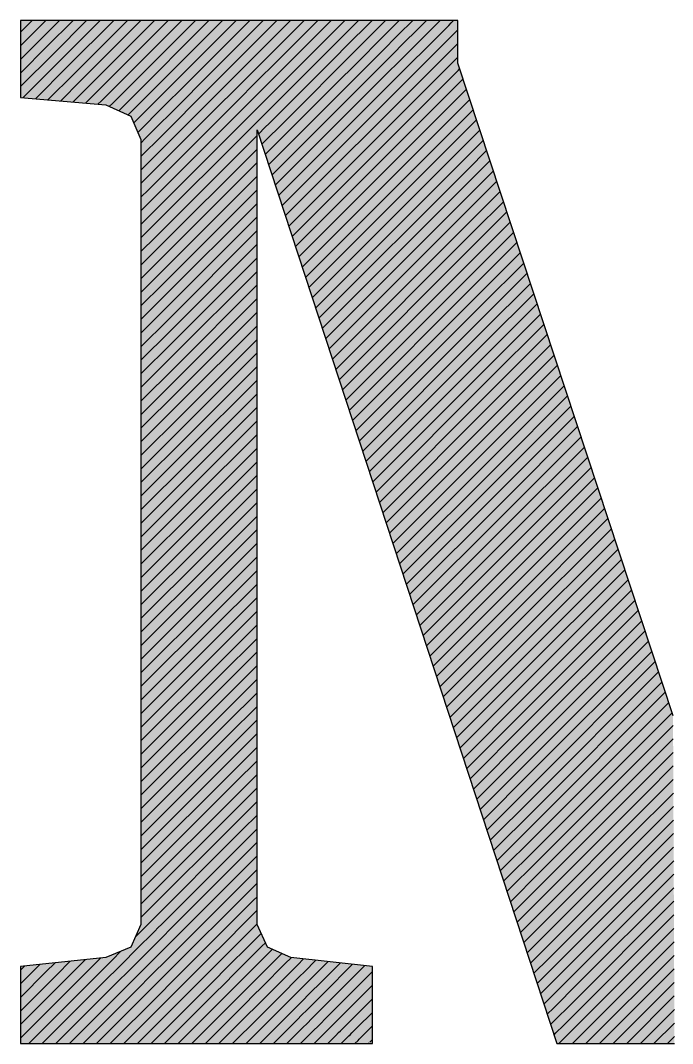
# Model space of a CAD drawing. Extents: x 0 to 13080, y 0 to 6750.
# Drawn here: x 12282.52 to 12307.96, y 1047.92 to 1087.83 of the extents above; entities that cross this region are included whole.
import ezdxf

# ---------------------------------------------------------------- set-up
doc = ezdxf.new("R2010")
doc.units = 0
doc.header["$MEASUREMENT"] = 0
doc.layers.add('MTH-CARIMBO-TXT1', color=1, linetype='CONTINUOUS')

msp = doc.modelspace()

# ---------------------------------------------------------------- linework, layer by layer
at = {"layer": 'MTH-CARIMBO-TXT1', "linetype": 'Continuous'}
for p, q in [((12282.749222, 1087.601279), (12282.978257, 1087.830315)), ((12283.015535, 1087.337262), (12283.508587, 1087.830315)), ((12283.281848, 1087.073245), (12284.038917, 1087.830315)), ((12283.548161, 1086.809228), (12284.569247, 1087.830315)), ((12283.814473, 1086.545211), (12285.099578, 1087.830315)), ((12284.080786, 1086.281194), (12285.629908, 1087.830315)), ((12284.347099, 1086.017177), (12286.160238, 1087.830315)), ((12284.613412, 1085.753159), (12286.690568, 1087.830315)), ((12284.879725, 1085.489142), (12287.220898, 1087.830315)), ((12285.146038, 1085.225125), (12287.751228, 1087.830315)), ((12285.412351, 1084.961108), (12288.281558, 1087.830315)), ((12285.678664, 1084.697091), (12288.811888, 1087.830315)), ((12286.108144, 1084.596241), (12289.342218, 1087.830315)), ((12286.806024, 1084.763791), (12289.872548, 1087.830315)), ((12287.503903, 1084.93134), (12290.402878, 1087.830315)), ((12288.201783, 1085.098889), (12290.933209, 1087.830315)), ((12288.899662, 1085.266439), (12291.463539, 1087.830315)), ((12289.597542, 1085.433988), (12291.993869, 1087.830315)), ((12290.295421, 1085.601537), (12292.524199, 1087.830315)), ((12290.9933, 1085.769087), (12293.054529, 1087.830315)), ((12291.69118, 1085.936636), (12293.584859, 1087.830315)), ((12292.389059, 1086.104185), (12294.115189, 1087.830315)), ((12293.086939, 1086.271735), (12294.645519, 1087.830315)), ((12293.784818, 1086.439284), (12295.175849, 1087.830315)), ((12294.482698, 1086.606833), (12295.706179, 1087.830315)), ((12295.180577, 1086.774383), (12296.236509, 1087.830315)), ((12295.878456, 1086.941932), (12296.766839, 1087.830315)), ((12296.576336, 1087.109481), (12297.29717, 1087.830315)), ((12296.843782, 1085.255607), (12299.225901, 1087.637727)), ((12297.274215, 1087.277031), (12297.8275, 1087.830315)), ((12297.972095, 1087.44458), (12298.35783, 1087.830315)), ((12298.669974, 1087.612129), (12298.88816, 1087.830315)), ((12299.225901, 1087.637727), (12299.321967, 1087.733793)), ((12299.321967, 1087.733793), (12299.352345, 1087.76417)), ((12299.352345, 1087.76417), (12299.367854, 1087.779679)), ((12299.367854, 1087.779679), (12299.41849, 1087.830315)), ((12282.518195, 1087.370252), (12282.749222, 1087.601279)), ((12282.518195, 1086.839922), (12283.015535, 1087.337262)), ((12297.104755, 1087.107571), (12297.274215, 1087.277031)), ((12297.622545, 1087.095031), (12297.853952, 1087.326437)), ((12297.639277, 1085.520772), (12299.578765, 1087.46026)), ((12297.853952, 1087.326437), (12297.972095, 1087.44458)), ((12298.05832, 1087.000475), (12298.472256, 1087.414412)), ((12298.472256, 1087.414412), (12298.603148, 1087.545303)), ((12298.603148, 1087.545303), (12298.669974, 1087.612129)), ((12282.518195, 1086.309592), (12283.281848, 1087.073245)), ((12295.606362, 1086.669838), (12295.878456, 1086.941932)), ((12295.923123, 1086.456269), (12296.355559, 1086.888704)), ((12296.048286, 1084.990442), (12298.05832, 1087.000475)), ((12296.355559, 1086.888704), (12296.576336, 1087.109481)), ((12296.772834, 1086.77565), (12297.104755, 1087.107571)), ((12296.890738, 1086.363224), (12297.622545, 1087.095031)), ((12298.434772, 1085.785937), (12299.578765, 1086.92993)), ((12282.518195, 1085.779262), (12283.548161, 1086.809228)), ((12282.518195, 1085.248932), (12283.814473, 1086.545211)), ((12293.358773, 1086.013239), (12293.784818, 1086.439284)), ((12294.107969, 1086.232105), (12294.482698, 1086.606833)), ((12294.223701, 1085.817507), (12294.857166, 1086.450971)), ((12294.555575, 1085.088721), (12295.923123, 1086.456269)), ((12294.857166, 1086.450971), (12295.180577, 1086.774383)), ((12295.073412, 1086.136888), (12295.606362, 1086.669838)), ((12295.723157, 1085.725972), (12296.772834, 1086.77565)), ((12282.611201, 1084.811608), (12284.080786, 1086.281194)), ((12291.86038, 1085.575506), (12292.389059, 1086.104185)), ((12292.609576, 1085.794372), (12293.086939, 1086.271735)), ((12292.983177, 1079.804012), (12299.230267, 1086.051102)), ((12293.37399, 1085.498126), (12294.107969, 1086.232105)), ((12293.387994, 1084.451469), (12295.073412, 1086.136888)), ((12295.252791, 1084.725277), (12296.890738, 1086.363224)), ((12299.230267, 1086.051102), (12299.578765, 1086.3996)), ((12283.099441, 1084.769519), (12284.347099, 1086.017177)), ((12283.587682, 1084.727429), (12284.613412, 1085.753159)), ((12290.361987, 1085.137773), (12290.9933, 1085.769087)), ((12291.111183, 1085.35664), (12291.69118, 1085.936636)), ((12291.674568, 1084.859364), (12292.609576, 1085.794372)), ((12292.220412, 1083.814218), (12294.223701, 1085.817507)), ((12292.524279, 1085.178745), (12293.358773, 1086.013239)), ((12292.85212, 1080.203285), (12298.434772, 1085.785937)), ((12293.114234, 1079.404739), (12299.606151, 1085.896656)), ((12294.457296, 1084.460112), (12295.723157, 1085.725972)), ((12299.606151, 1085.896656), (12299.652697, 1085.943201)), ((12284.075922, 1084.685339), (12284.879725, 1085.489142)), ((12288.114398, 1084.481174), (12288.899662, 1085.266439)), ((12288.863594, 1084.70004), (12289.597542, 1085.433988)), ((12289.612791, 1084.918907), (12290.295421, 1085.601537)), ((12289.975146, 1084.220602), (12291.111183, 1085.35664)), ((12290.824857, 1084.539983), (12291.86038, 1085.575506)), ((12291.405438, 1083.529574), (12293.37399, 1085.498126)), ((12292.590007, 1081.001832), (12296.843782, 1085.255607)), ((12292.721064, 1080.602559), (12297.639277, 1085.520772)), ((12293.245291, 1079.005465), (12299.654888, 1085.415062)), ((12299.654888, 1085.415062), (12299.784269, 1085.544444)), ((12284.564163, 1084.64325), (12285.146038, 1085.225125)), ((12285.052403, 1084.60116), (12285.412351, 1084.961108)), ((12286.719385, 1084.146822), (12287.503903, 1084.93134)), ((12287.365201, 1084.262308), (12288.201783, 1085.098889)), ((12288.275724, 1083.58184), (12289.612791, 1084.918907)), ((12289.125435, 1083.901221), (12290.361987, 1085.137773)), ((12290.249684, 1083.43448), (12291.674568, 1084.859364)), ((12290.827561, 1083.482027), (12292.524279, 1085.178745)), ((12292.45895, 1081.401105), (12296.048286, 1084.990442)), ((12293.376347, 1078.606192), (12299.703625, 1084.933469)), ((12293.661801, 1084.194947), (12294.555575, 1085.088721)), ((12299.703625, 1084.933469), (12299.915841, 1085.145686)), ((12285.540643, 1084.55907), (12285.678664, 1084.697091)), ((12285.983417, 1084.471514), (12286.108144, 1084.596241)), ((12286.351401, 1084.309168), (12286.806024, 1084.763791)), ((12287.098217, 1083.464993), (12288.114398, 1084.481174)), ((12287.426013, 1083.262459), (12288.863594, 1084.70004)), ((12289.671807, 1083.386933), (12290.824857, 1084.539983)), ((12292.196837, 1082.199652), (12294.457296, 1084.460112)), ((12292.327893, 1081.800379), (12295.252791, 1084.725277)), ((12292.866306, 1083.929782), (12293.387994, 1084.451469)), ((12293.507404, 1078.206919), (12299.752362, 1084.451876)), ((12299.752362, 1084.451876), (12300.047413, 1084.746928)), ((12286.936812, 1083.833919), (12287.365201, 1084.262308)), ((12289.093931, 1083.339387), (12289.975146, 1084.220602)), ((12292.06578, 1082.598925), (12293.661801, 1084.194947)), ((12299.801098, 1083.970283), (12300.178985, 1084.34817)), ((12288.516054, 1083.29184), (12289.125435, 1083.901221)), ((12291.803666, 1083.397472), (12292.070811, 1083.664616)), ((12291.934723, 1082.998199), (12292.866306, 1083.929782)), ((12292.070811, 1083.664616), (12292.220412, 1083.814218)), ((12293.638461, 1077.807645), (12299.801098, 1083.970283)), ((12299.849835, 1083.48869), (12300.310557, 1083.949412)), ((12287.305472, 1082.611588), (12287.938177, 1083.244293)), ((12287.3603, 1083.196746), (12287.426013, 1083.262459)), ((12287.373818, 1082.149604), (12288.516054, 1083.29184)), ((12287.442164, 1081.68762), (12289.093931, 1083.339387)), ((12287.51051, 1081.225636), (12289.671807, 1083.386933)), ((12287.578856, 1080.763652), (12290.249684, 1083.43448)), ((12287.647202, 1080.301667), (12290.827561, 1083.482027)), ((12287.715548, 1079.839683), (12291.405438, 1083.529574)), ((12287.783894, 1079.377699), (12291.750974, 1083.344779)), ((12287.938177, 1083.244293), (12288.275724, 1083.58184)), ((12293.769518, 1077.408372), (12299.849835, 1083.48869)), ((12299.898572, 1083.007097), (12300.44213, 1083.550654)), ((12287.220604, 1083.05705), (12287.237126, 1083.073572)), ((12287.237126, 1083.073572), (12287.3603, 1083.196746)), ((12293.900574, 1077.009099), (12299.898572, 1083.007097)), ((12299.947309, 1082.525503), (12300.573702, 1083.151896)), ((12287.220604, 1082.52672), (12287.305472, 1082.611588)), ((12287.852239, 1078.915715), (12291.750974, 1082.814449)), ((12294.031631, 1076.609825), (12299.947309, 1082.525503)), ((12299.996046, 1082.04391), (12300.705274, 1082.753138)), ((12287.220604, 1081.99639), (12287.373818, 1082.149604)), ((12287.920585, 1078.453731), (12291.750974, 1082.284119)), ((12300.044783, 1081.562317), (12300.836846, 1082.35438)), ((12287.220604, 1081.46606), (12287.442164, 1081.68762)), ((12287.988931, 1077.991747), (12291.750974, 1081.753789)), ((12294.162688, 1076.210552), (12299.996046, 1082.04391)), ((12300.09352, 1081.080724), (12300.968418, 1081.955622)), ((12294.293745, 1075.811279), (12300.044783, 1081.562317)), ((12300.142257, 1080.599131), (12301.09999, 1081.556864)), ((12287.220604, 1080.93573), (12287.51051, 1081.225636)), ((12288.057277, 1077.529763), (12291.750974, 1081.223459)), ((12294.424801, 1075.412005), (12300.09352, 1081.080724)), ((12300.190994, 1080.117538), (12301.231563, 1081.158106)), ((12287.220604, 1080.4054), (12287.578856, 1080.763652)), ((12288.125623, 1077.067779), (12291.750974, 1080.693129)), ((12294.555858, 1075.012732), (12300.142257, 1080.599131)), ((12300.239731, 1079.635945), (12301.363135, 1080.759348)), ((12287.220604, 1079.87507), (12287.647202, 1080.301667)), ((12288.193969, 1076.605794), (12291.750974, 1080.162799)), ((12294.686915, 1074.613459), (12300.190994, 1080.117538)), ((12300.288468, 1079.154351), (12301.494707, 1080.36059)), ((12287.220604, 1079.34474), (12287.715548, 1079.839683)), ((12300.337205, 1078.672758), (12301.626279, 1079.961833)), ((12287.220604, 1078.814409), (12287.783894, 1079.377699)), ((12288.262315, 1076.14381), (12291.750974, 1079.632469)), ((12294.817971, 1074.214185), (12300.239731, 1079.635945)), ((12300.385942, 1078.191165), (12301.757851, 1079.563075)), ((12287.220604, 1078.284079), (12287.852239, 1078.915715)), ((12288.330661, 1075.681826), (12291.750974, 1079.102139)), ((12294.949028, 1073.814912), (12300.288468, 1079.154351)), ((12300.434679, 1077.709572), (12301.889423, 1079.164317)), ((12287.220604, 1077.753749), (12287.920585, 1078.453731)), ((12288.399007, 1075.219842), (12291.750974, 1078.571809)), ((12295.080085, 1073.415638), (12300.337205, 1078.672758)), ((12300.483416, 1077.227979), (12302.020995, 1078.765559)), ((12295.211142, 1073.016365), (12300.385942, 1078.191165)), ((12300.532153, 1076.746386), (12302.152568, 1078.366801)), ((12287.220604, 1077.223419), (12287.988931, 1077.991747)), ((12288.467353, 1074.757858), (12291.750974, 1078.041479)), ((12295.342198, 1072.617092), (12300.434679, 1077.709572)), ((12300.580889, 1076.264793), (12302.28414, 1077.968043)), ((12287.220604, 1076.693089), (12288.057277, 1077.529763)), ((12288.535699, 1074.295874), (12291.750974, 1077.511148)), ((12300.629626, 1075.783199), (12302.415712, 1077.569285)), ((12287.220604, 1076.162759), (12288.125623, 1077.067779)), ((12288.604045, 1073.83389), (12291.750974, 1076.980818)), ((12295.473255, 1072.217818), (12300.483416, 1077.227979)), ((12300.678363, 1075.301606), (12302.547284, 1077.170527)), ((12287.220604, 1075.632429), (12288.193969, 1076.605794)), ((12295.604312, 1071.818545), (12300.532153, 1076.746386)), ((12300.7271, 1074.820013), (12302.678856, 1076.771769)), ((12287.220604, 1075.102099), (12288.262315, 1076.14381)), ((12288.672391, 1073.371906), (12291.750974, 1076.450488)), ((12295.735369, 1071.419272), (12300.580889, 1076.264793)), ((12300.775837, 1074.33842), (12302.810428, 1076.373011)), ((12287.220604, 1074.571769), (12288.330661, 1075.681826)), ((12288.740737, 1072.909921), (12291.750974, 1075.920158)), ((12295.866425, 1071.019998), (12300.629626, 1075.783199)), ((12300.824574, 1073.856827), (12302.942001, 1075.974253)), ((12288.809083, 1072.447937), (12291.750974, 1075.389828)), ((12295.997482, 1070.620725), (12300.678363, 1075.301606)), ((12300.873311, 1073.375234), (12303.073573, 1075.575495)), ((12287.220604, 1074.041439), (12288.399007, 1075.219842)), ((12300.922048, 1072.893641), (12303.205145, 1075.176737)), ((12287.220604, 1073.511109), (12288.467353, 1074.757858)), ((12288.877429, 1071.985953), (12291.750974, 1074.859498)), ((12296.128539, 1070.221452), (12300.7271, 1074.820013)), ((12300.970785, 1072.412047), (12303.336717, 1074.777979)), ((12287.220604, 1072.980779), (12288.535699, 1074.295874)), ((12288.945775, 1071.523969), (12291.750974, 1074.329168)), ((12296.259596, 1069.822178), (12300.775837, 1074.33842)), ((12301.019522, 1071.930454), (12303.468289, 1074.379221)), ((12287.220604, 1072.450448), (12288.604045, 1073.83389)), ((12289.014121, 1071.061985), (12291.750974, 1073.798838)), ((12296.390652, 1069.422905), (12300.824574, 1073.856827)), ((12301.068259, 1071.448861), (12303.599861, 1073.980464)), ((12287.220604, 1071.920118), (12288.672391, 1073.371906)), ((12289.082467, 1070.600001), (12291.750974, 1073.268508)), ((12296.521709, 1069.023632), (12300.873311, 1073.375234)), ((12301.116996, 1070.967268), (12303.731433, 1073.581706)), ((12287.220604, 1071.389788), (12288.740737, 1072.909921)), ((12296.652766, 1068.624358), (12300.922048, 1072.893641)), ((12301.165733, 1070.485675), (12303.863006, 1073.182948)), ((12289.150813, 1070.138017), (12291.750974, 1072.738178)), ((12301.21447, 1070.004082), (12303.994578, 1072.78419)), ((12287.220604, 1070.859458), (12288.809083, 1072.447937)), ((12289.219159, 1069.676033), (12291.750974, 1072.207848)), ((12296.783823, 1068.225085), (12300.970785, 1072.412047)), ((12301.263207, 1069.522488), (12304.12615, 1072.385432)), ((12287.220604, 1070.329128), (12288.877429, 1071.985953)), ((12289.287505, 1069.214049), (12291.750974, 1071.677518)), ((12296.914879, 1067.825812), (12301.019522, 1071.930454)), ((12301.311944, 1069.040895), (12304.257722, 1071.986674)), ((12287.220604, 1069.798798), (12288.945775, 1071.523969)), ((12297.045936, 1067.426538), (12301.068259, 1071.448861)), ((12301.36068, 1068.559302), (12304.389294, 1071.587916)), ((12287.220604, 1069.268468), (12289.014121, 1071.061985)), ((12289.355851, 1068.752064), (12291.750974, 1071.147187)), ((12297.176993, 1067.027265), (12301.116996, 1070.967268)), ((12301.409417, 1068.077709), (12304.520866, 1071.189158)), ((12287.220604, 1068.738138), (12289.082467, 1070.600001)), ((12289.424197, 1068.29008), (12291.750974, 1070.616857)), ((12297.30805, 1066.627992), (12301.165733, 1070.485675)), ((12301.458154, 1067.596116), (12304.652439, 1070.7904)), ((12287.220604, 1068.207808), (12289.150813, 1070.138017)), ((12289.492543, 1067.828096), (12291.750974, 1070.086527)), ((12301.506891, 1067.114523), (12304.784011, 1070.391642)), ((12287.220604, 1067.677478), (12289.219159, 1069.676033)), ((12297.439106, 1066.228718), (12301.21447, 1070.004082)), ((12301.555628, 1066.63293), (12304.915583, 1069.992884)), ((12289.560889, 1067.366112), (12291.750974, 1069.556197)), ((12297.570163, 1065.829445), (12301.263207, 1069.522488)), ((12301.604365, 1066.151336), (12305.047155, 1069.594126)), ((12287.220604, 1067.147148), (12289.287505, 1069.214049)), ((12289.629235, 1066.904128), (12291.750974, 1069.025867)), ((12297.70122, 1065.430172), (12301.311944, 1069.040895)), ((12301.653102, 1065.669743), (12305.178727, 1069.195368)), ((12287.220604, 1066.616818), (12289.355851, 1068.752064)), ((12289.697581, 1066.442144), (12291.750974, 1068.495537)), ((12297.832276, 1065.030898), (12301.36068, 1068.559302)), ((12301.701839, 1065.18815), (12305.310299, 1068.79661)), ((12287.220604, 1066.086487), (12289.424197, 1068.29008)), ((12297.963333, 1064.631625), (12301.409417, 1068.077709)), ((12301.750576, 1064.706557), (12305.441872, 1068.397853)), ((12287.220604, 1065.556157), (12289.492543, 1067.828096)), ((12289.765927, 1065.98016), (12291.750974, 1067.965207)), ((12301.799313, 1064.224964), (12305.573444, 1067.999095)), ((12287.220604, 1065.025827), (12289.560889, 1067.366112)), ((12289.834272, 1065.518176), (12291.750974, 1067.434877)), ((12298.09439, 1064.232351), (12301.458154, 1067.596116)), ((12301.84805, 1063.743371), (12305.705016, 1067.600337)), ((12287.220604, 1064.495497), (12289.629235, 1066.904128)), ((12289.902618, 1065.056191), (12291.750974, 1066.904547)), ((12298.225447, 1063.833078), (12301.506891, 1067.114523)), ((12301.896787, 1063.261778), (12305.836588, 1067.201579)), ((12298.356503, 1063.433805), (12301.555628, 1066.63293)), ((12301.945524, 1062.780184), (12305.96816, 1066.802821)), ((12287.220604, 1063.965167), (12289.697581, 1066.442144)), ((12289.970964, 1064.594207), (12291.750974, 1066.374217)), ((12298.48756, 1063.034531), (12301.604365, 1066.151336)), ((12301.994261, 1062.298591), (12306.099732, 1066.404063)), ((12287.220604, 1063.434837), (12289.765927, 1065.98016)), ((12290.03931, 1064.132223), (12291.750974, 1065.843887)), ((12302.042998, 1061.816998), (12306.231304, 1066.005305)), ((12287.220604, 1062.904507), (12289.834272, 1065.518176)), ((12290.107656, 1063.670239), (12291.750974, 1065.313557)), ((12298.618617, 1062.635258), (12301.653102, 1065.669743)), ((12302.091735, 1061.335405), (12306.362877, 1065.606547)), ((12287.220604, 1062.374177), (12289.902618, 1065.056191)), ((12298.749674, 1062.235985), (12301.701839, 1065.18815)), ((12302.140471, 1060.853812), (12306.494449, 1065.207789)), ((12287.220604, 1061.843847), (12289.970964, 1064.594207)), ((12290.176002, 1063.208255), (12291.750974, 1064.783226)), ((12298.88073, 1061.836711), (12301.750576, 1064.706557)), ((12302.189208, 1060.372219), (12306.626021, 1064.809031)), ((12287.220604, 1061.313517), (12290.03931, 1064.132223)), ((12290.244348, 1062.746271), (12291.750974, 1064.252896)), ((12299.011787, 1061.437438), (12301.799313, 1064.224964)), ((12302.237945, 1059.890626), (12306.757593, 1064.410273)), ((12290.312694, 1062.284287), (12291.750974, 1063.722566)), ((12299.142844, 1061.038165), (12301.84805, 1063.743371)), ((12302.286682, 1059.409032), (12306.889165, 1064.011515)), ((12287.220604, 1060.783187), (12290.107656, 1063.670239)), ((12302.335419, 1058.927439), (12307.020737, 1063.612757)), ((12287.220604, 1060.252856), (12290.176002, 1063.208255)), ((12290.38104, 1061.822303), (12291.750974, 1063.192236)), ((12299.273901, 1060.638891), (12301.896787, 1063.261778)), ((12302.384156, 1058.445846), (12307.15231, 1063.213999)), ((12287.220604, 1059.722526), (12290.244348, 1062.746271)), ((12290.449386, 1061.360318), (12291.750974, 1062.661906)), ((12299.404957, 1060.239618), (12301.945524, 1062.780184)), ((12302.432893, 1057.964253), (12307.283882, 1062.815242)), ((12287.220604, 1059.192196), (12290.312694, 1062.284287)), ((12290.517732, 1060.898334), (12291.750974, 1062.131576)), ((12299.536014, 1059.840345), (12301.994261, 1062.298591)), ((12302.48163, 1057.48266), (12307.415454, 1062.416484)), ((12287.220604, 1058.661866), (12290.38104, 1061.822303)), ((12299.667071, 1059.441071), (12302.042998, 1061.816998)), ((12302.530367, 1057.001067), (12307.547026, 1062.017726)), ((12287.220604, 1058.131536), (12290.449386, 1061.360318)), ((12290.586078, 1060.43635), (12291.750974, 1061.601246)), ((12299.798128, 1059.041798), (12302.091735, 1061.335405)), ((12302.579104, 1056.519473), (12307.678598, 1061.618968)), ((12287.220604, 1057.601206), (12290.517732, 1060.898334)), ((12290.654424, 1059.974366), (12291.750974, 1061.070916)), ((12302.627841, 1056.03788), (12307.81017, 1061.22021)), ((12290.72277, 1059.512382), (12291.750974, 1060.540586)), ((12299.929184, 1058.642525), (12302.140471, 1060.853812)), ((12302.676578, 1055.556287), (12307.941742, 1060.821452)), ((12287.220604, 1057.070876), (12290.586078, 1060.43635)), ((12300.060241, 1058.243251), (12302.189208, 1060.372219)), ((12302.725315, 1055.074694), (12307.77372, 1060.123099)), ((12307.77372, 1060.123099), (12307.981699, 1060.331079)), ((12287.220604, 1056.540546), (12290.654424, 1059.974366)), ((12290.791116, 1059.050398), (12291.750974, 1060.010256)), ((12300.191298, 1057.843978), (12302.237945, 1059.890626)), ((12307.482775, 1059.301824), (12307.984067, 1059.803116)), ((12287.220604, 1056.010216), (12290.72277, 1059.512382)), ((12290.859462, 1058.588414), (12291.750974, 1059.479926)), ((12300.322354, 1057.444705), (12302.286682, 1059.409032)), ((12302.774052, 1054.593101), (12307.482775, 1059.301824)), ((12287.220604, 1055.479886), (12290.791116, 1059.050398)), ((12290.927808, 1058.12643), (12291.750974, 1058.949595)), ((12300.453411, 1057.045431), (12302.335419, 1058.927439)), ((12307.19183, 1058.480549), (12307.986434, 1059.275154)), ((12287.220604, 1054.949556), (12290.859462, 1058.588414)), ((12306.900885, 1057.659274), (12307.988802, 1058.747191)), ((12287.220604, 1054.419226), (12290.927808, 1058.12643)), ((12290.996154, 1057.664446), (12291.750974, 1058.419265)), ((12300.584468, 1056.646158), (12302.384156, 1058.445846)), ((12302.822789, 1054.111508), (12307.19183, 1058.480549)), ((12306.60994, 1056.837999), (12307.991169, 1058.219228)), ((12291.0645, 1057.202461), (12291.750974, 1057.888935)), ((12300.715525, 1056.246885), (12302.432893, 1057.964253)), ((12287.220604, 1053.888895), (12290.996154, 1057.664446)), ((12291.132846, 1056.740477), (12291.750974, 1057.358605)), ((12300.846581, 1055.847611), (12302.48163, 1057.48266)), ((12302.871526, 1053.629915), (12306.900885, 1057.659274)), ((12306.318995, 1056.016724), (12307.993537, 1057.691266)), ((12287.220604, 1053.358565), (12291.0645, 1057.202461)), ((12300.977638, 1055.448338), (12302.530367, 1057.001067)), ((12306.02805, 1055.195449), (12307.995905, 1057.163303)), ((12287.220604, 1052.828235), (12291.132846, 1056.740477)), ((12291.201192, 1056.278493), (12291.750974, 1056.828275)), ((12301.108695, 1055.049064), (12302.579104, 1056.519473)), ((12302.920262, 1053.148321), (12306.60994, 1056.837999)), ((12305.737105, 1054.374174), (12307.998272, 1056.635341)), ((12287.484944, 1052.562245), (12291.201192, 1056.278493)), ((12291.269538, 1055.816509), (12291.750974, 1056.297945)), ((12305.44616, 1053.552899), (12308.00064, 1056.107378)), ((12288.015274, 1052.562245), (12291.269538, 1055.816509)), ((12291.337884, 1055.354525), (12291.750974, 1055.767615)), ((12301.239752, 1054.649791), (12302.627841, 1056.03788)), ((12302.968999, 1052.666728), (12306.318995, 1056.016724)), ((12288.545604, 1052.562245), (12291.337884, 1055.354525)), ((12301.370808, 1054.250518), (12302.676578, 1055.556287)), ((12305.155215, 1052.731623), (12308.003007, 1055.579416)), ((12291.40623, 1054.892541), (12291.750974, 1055.237285)), ((12301.501865, 1053.851244), (12302.725315, 1055.074694)), ((12303.017736, 1052.185135), (12306.02805, 1055.195449)), ((12304.86427, 1051.910348), (12308.005375, 1055.051453)), ((12289.075934, 1052.562245), (12291.40623, 1054.892541)), ((12291.474576, 1054.430557), (12291.750974, 1054.706955)), ((12301.632922, 1053.451971), (12302.774052, 1054.593101)), ((12304.573325, 1051.089073), (12308.007742, 1054.523491)), ((12289.606264, 1052.562245), (12291.474576, 1054.430557)), ((12291.542922, 1053.968573), (12291.750974, 1054.176625)), ((12301.763979, 1053.052698), (12302.822789, 1054.111508)), ((12303.066473, 1051.703542), (12305.737105, 1054.374174)), ((12290.136594, 1052.562245), (12291.542922, 1053.968573)), ((12304.28238, 1050.267798), (12308.01011, 1053.995528)), ((12290.666924, 1052.562245), (12291.611268, 1053.506588)), ((12291.611268, 1053.506588), (12291.750974, 1053.646295)), ((12301.895035, 1052.653424), (12302.871526, 1053.629915)), ((12303.11521, 1051.221949), (12305.44616, 1053.552899)), ((12303.991435, 1049.446523), (12308.012477, 1053.467566)), ((12291.197254, 1052.562245), (12291.679614, 1053.044604)), ((12291.679614, 1053.044604), (12291.750974, 1053.115965)), ((12302.026092, 1052.254151), (12302.920262, 1053.148321)), ((12303.70049, 1048.625248), (12308.014845, 1052.939603)), ((12287.395168, 1052.472469), (12287.444577, 1052.521878)), ((12287.444577, 1052.521878), (12287.484944, 1052.562245)), ((12287.89392, 1052.440892), (12288.015274, 1052.562245)), ((12288.343264, 1052.359905), (12288.545604, 1052.562245)), ((12288.792608, 1052.278919), (12289.075934, 1052.562245)), ((12289.241952, 1052.197933), (12289.606264, 1052.562245)), ((12289.691295, 1052.116946), (12290.136594, 1052.562245)), ((12290.140639, 1052.03596), (12290.666924, 1052.562245)), ((12290.589983, 1051.954973), (12291.197254, 1052.562245)), ((12291.039326, 1051.873987), (12291.727585, 1052.562245)), ((12291.727585, 1052.562245), (12291.74796, 1052.58262)), ((12302.157149, 1051.854878), (12302.968999, 1052.666728)), ((12303.163947, 1050.740356), (12305.155215, 1052.731623)), ((12287.002912, 1052.080213), (12287.395168, 1052.472469)), ((12287.038911, 1051.585883), (12287.745386, 1052.292357)), ((12287.418213, 1051.434854), (12288.095604, 1052.112245)), ((12287.745386, 1052.292357), (12287.89392, 1052.440892)), ((12288.095604, 1052.112245), (12288.343264, 1052.359905)), ((12288.445822, 1051.932133), (12288.792608, 1052.278919)), ((12288.79604, 1051.752021), (12289.241952, 1052.197933)), ((12289.146258, 1051.571909), (12289.691295, 1052.116946)), ((12291.48867, 1051.793001), (12291.908689, 1052.213019)), ((12302.288206, 1051.455604), (12303.017736, 1052.185135)), ((12303.522754, 1047.917182), (12308.017212, 1052.411641)), ((12287.797514, 1051.283825), (12288.445822, 1051.932133)), ((12288.176815, 1051.132796), (12288.79604, 1051.752021)), ((12289.496476, 1051.391797), (12290.140639, 1052.03596)), ((12289.846694, 1051.211685), (12290.589983, 1051.954973)), ((12290.196912, 1051.031573), (12291.039326, 1051.873987)), ((12290.54713, 1050.85146), (12291.48867, 1051.793001)), ((12290.897348, 1050.671348), (12291.938014, 1051.712014)), ((12291.938014, 1051.712014), (12292.07368, 1051.847681)), ((12303.212684, 1050.258763), (12304.86427, 1051.910348)), ((12304.053084, 1047.917182), (12308.01958, 1051.883678)), ((12286.109248, 1051.18655), (12286.4399, 1051.517202)), ((12286.510311, 1051.057282), (12287.038911, 1051.585883)), ((12286.911373, 1050.928014), (12287.418213, 1051.434854)), ((12288.556117, 1050.981768), (12289.146258, 1051.571909)), ((12288.935418, 1050.830739), (12289.496476, 1051.391797)), ((12291.247566, 1050.491236), (12292.297124, 1051.540795)), ((12292.297124, 1051.540795), (12292.345307, 1051.588978)), ((12292.573902, 1051.287243), (12292.714233, 1051.427573)), ((12302.419262, 1051.056331), (12303.066473, 1051.703542)), ((12304.583414, 1047.917182), (12308.021948, 1051.355715)), ((12282.641549, 1050.900831), (12282.685943, 1050.945224)), ((12283.076529, 1050.805481), (12283.277465, 1051.006416)), ((12283.511508, 1050.71013), (12283.868987, 1051.067608)), ((12283.946488, 1050.61478), (12284.460509, 1051.1288)), ((12284.381468, 1050.519429), (12285.052031, 1051.189992)), ((12284.816447, 1050.424079), (12285.643553, 1051.251184)), ((12285.251427, 1050.328728), (12286.109248, 1051.18655)), ((12285.686407, 1050.233378), (12286.510311, 1051.057282)), ((12286.121386, 1050.138028), (12286.911373, 1050.928014)), ((12287.312435, 1050.798746), (12287.797514, 1051.283825)), ((12287.713497, 1050.669478), (12288.176815, 1051.132796)), ((12288.114559, 1050.54021), (12288.556117, 1050.981768)), ((12289.314719, 1050.67971), (12289.846694, 1051.211685)), ((12289.694021, 1050.528681), (12290.196912, 1051.031573)), ((12291.597784, 1050.311124), (12292.573902, 1051.287243)), ((12291.948002, 1050.131012), (12292.85068, 1051.033691)), ((12292.85068, 1051.033691), (12293.079191, 1051.262201)), ((12293.127459, 1050.780139), (12293.337378, 1050.990058)), ((12293.337378, 1050.990058), (12293.565677, 1051.218357)), ((12293.595565, 1050.717915), (12294.044267, 1051.166618)), ((12293.853752, 1050.445772), (12294.522858, 1051.114878)), ((12294.111939, 1050.173629), (12295.001449, 1051.063138)), ((12294.370126, 1049.901486), (12295.480039, 1051.011399)), ((12294.628313, 1049.629343), (12295.95863, 1050.959659)), ((12302.550319, 1050.657058), (12303.11521, 1051.221949)), ((12303.261421, 1049.777169), (12304.573325, 1051.089073)), ((12282.518195, 1050.777476), (12282.641549, 1050.900831)), ((12282.518195, 1050.247146), (12283.076529, 1050.805481)), ((12282.518195, 1049.716816), (12283.511508, 1050.71013)), ((12282.518195, 1049.186486), (12283.946488, 1050.61478)), ((12282.518195, 1048.656156), (12284.381468, 1050.519429)), ((12286.556366, 1050.042677), (12287.312435, 1050.798746)), ((12286.991346, 1049.947327), (12287.713497, 1050.669478)), ((12287.426325, 1049.851976), (12288.114559, 1050.54021)), ((12288.515621, 1050.410942), (12288.935418, 1050.830739)), ((12288.916683, 1050.281674), (12289.314719, 1050.67971)), ((12289.317745, 1050.152406), (12289.694021, 1050.528681)), ((12290.073322, 1050.377652), (12290.54713, 1050.85146)), ((12290.452623, 1050.226624), (12290.897348, 1050.671348)), ((12292.29822, 1049.9509), (12293.127459, 1050.780139)), ((12292.648438, 1049.770788), (12293.404237, 1050.526587)), ((12293.404237, 1050.526587), (12293.595565, 1050.717915)), ((12294.8865, 1049.3572), (12296.252671, 1050.72337)), ((12302.681376, 1050.257784), (12303.163947, 1050.740356)), ((12305.113745, 1047.917182), (12308.024315, 1050.827753)), ((12282.518195, 1048.125826), (12284.816447, 1050.424079)), ((12282.839881, 1047.917182), (12285.251427, 1050.328728)), ((12283.370211, 1047.917182), (12285.686407, 1050.233378)), ((12283.900541, 1047.917182), (12286.121386, 1050.138028)), ((12287.861305, 1049.756626), (12288.515621, 1050.410942)), ((12288.296285, 1049.661275), (12288.916683, 1050.281674)), ((12288.731264, 1049.565925), (12289.317745, 1050.152406)), ((12289.718808, 1050.023138), (12290.073322, 1050.377652)), ((12290.11987, 1049.89387), (12290.452623, 1050.226624)), ((12290.831924, 1050.075595), (12291.247566, 1050.491236)), ((12291.211226, 1049.924566), (12291.597784, 1050.311124)), ((12291.590527, 1049.773537), (12291.948002, 1050.131012)), ((12292.998656, 1049.590676), (12293.681015, 1050.273035)), ((12293.681015, 1050.273035), (12293.853752, 1050.445772)), ((12293.957793, 1050.019483), (12294.111939, 1050.173629)), ((12295.144687, 1049.085057), (12296.252671, 1050.19304)), ((12302.812433, 1049.858511), (12303.212684, 1050.258763)), ((12303.310158, 1049.295576), (12304.28238, 1050.267798)), ((12305.644075, 1047.917182), (12308.026683, 1050.29979)), ((12284.430871, 1047.917182), (12286.556366, 1050.042677)), ((12284.961201, 1047.917182), (12286.991346, 1049.947327)), ((12285.491531, 1047.917182), (12287.426325, 1049.851976)), ((12286.021861, 1047.917182), (12287.861305, 1049.756626)), ((12289.166244, 1049.470574), (12289.718808, 1050.023138)), ((12289.601223, 1049.375224), (12290.11987, 1049.89387)), ((12290.036203, 1049.279874), (12290.520932, 1049.764602)), ((12290.520932, 1049.764602), (12290.831924, 1050.075595)), ((12290.921994, 1049.635334), (12291.211226, 1049.924566)), ((12291.323056, 1049.506066), (12291.590527, 1049.773537)), ((12291.969828, 1049.622509), (12292.29822, 1049.9509)), ((12292.34913, 1049.47148), (12292.648438, 1049.770788)), ((12293.348874, 1049.410564), (12293.957793, 1050.019483)), ((12293.699092, 1049.230451), (12294.234571, 1049.765931)), ((12294.234571, 1049.765931), (12294.370126, 1049.901486)), ((12302.943489, 1049.459238), (12303.261421, 1049.777169)), ((12306.174405, 1047.917182), (12308.02905, 1049.771828)), ((12286.552192, 1047.917182), (12288.296285, 1049.661275)), ((12287.082522, 1047.917182), (12288.731264, 1049.565925)), ((12287.612852, 1047.917182), (12289.166244, 1049.470574)), ((12288.143182, 1047.917182), (12289.601223, 1049.375224)), ((12290.471183, 1049.184523), (12290.921994, 1049.635334)), ((12290.906162, 1049.089173), (12291.323056, 1049.506066)), ((12291.341142, 1048.993822), (12291.724118, 1049.376798)), ((12291.724118, 1049.376798), (12291.969828, 1049.622509)), ((12292.12518, 1049.24753), (12292.34913, 1049.47148)), ((12292.526242, 1049.118262), (12292.728431, 1049.320451)), ((12292.728431, 1049.320451), (12292.998656, 1049.590676)), ((12293.107732, 1049.169422), (12293.348874, 1049.410564)), ((12294.04931, 1049.050339), (12294.511349, 1049.512379)), ((12294.511349, 1049.512379), (12294.628313, 1049.629343)), ((12294.788127, 1049.258827), (12294.8865, 1049.3572)), ((12295.402874, 1048.812914), (12296.252671, 1049.66271)), ((12303.358895, 1048.813983), (12303.991435, 1049.446523)), ((12288.673512, 1047.917182), (12290.036203, 1049.279874)), ((12289.203842, 1047.917182), (12290.471183, 1049.184523)), ((12289.734172, 1047.917182), (12290.906162, 1049.089173)), ((12290.264502, 1047.917182), (12291.341142, 1048.993822)), ((12291.776122, 1048.898472), (12292.12518, 1049.24753)), ((12292.211101, 1048.803121), (12292.526242, 1049.118262)), ((12292.646081, 1048.707771), (12292.927305, 1048.988994)), ((12292.927305, 1048.988994), (12293.107732, 1049.169422)), ((12293.328367, 1048.859727), (12293.487034, 1049.018393)), ((12293.487034, 1049.018393), (12293.699092, 1049.230451)), ((12293.866335, 1048.867365), (12294.04931, 1049.050339)), ((12294.399528, 1048.870227), (12294.788127, 1049.258827)), ((12294.749746, 1048.690115), (12295.064905, 1049.005275)), ((12295.064905, 1049.005275), (12295.144687, 1049.085057)), ((12295.661061, 1048.540771), (12296.252671, 1049.13238)), ((12303.074546, 1049.059964), (12303.310158, 1049.295576)), ((12306.704735, 1047.917182), (12308.031418, 1049.243865)), ((12290.794832, 1047.917182), (12291.776122, 1048.898472)), ((12291.325162, 1047.917182), (12292.211101, 1048.803121)), ((12291.855492, 1047.917182), (12292.646081, 1048.707771)), ((12292.385823, 1047.917182), (12293.081061, 1048.61242)), ((12293.081061, 1048.61242), (12293.328367, 1048.859727)), ((12293.51604, 1048.51707), (12293.729429, 1048.730459)), ((12293.729429, 1048.730459), (12293.866335, 1048.867365)), ((12293.95102, 1048.42172), (12294.130491, 1048.601191)), ((12294.130491, 1048.601191), (12294.245636, 1048.716336)), ((12294.245636, 1048.716336), (12294.399528, 1048.870227)), ((12294.531553, 1048.471923), (12294.624937, 1048.565307)), ((12294.624937, 1048.565307), (12294.749746, 1048.690115)), ((12295.099964, 1048.510003), (12295.341683, 1048.751723)), ((12295.341683, 1048.751723), (12295.402874, 1048.812914)), ((12295.618462, 1048.498171), (12295.661061, 1048.540771)), ((12295.919248, 1048.268627), (12296.252671, 1048.60205)), ((12303.205603, 1048.660691), (12303.358895, 1048.813983)), ((12303.407632, 1048.33239), (12303.70049, 1048.625248)), ((12307.235065, 1047.917182), (12308.033785, 1048.715903)), ((12292.916153, 1047.917182), (12293.51604, 1048.51707)), ((12293.446483, 1047.917182), (12293.95102, 1048.42172)), ((12293.976813, 1047.917182), (12294.386, 1048.326369)), ((12294.386, 1048.326369), (12294.531553, 1048.471923)), ((12294.507143, 1047.917182), (12294.820979, 1048.231019)), ((12294.820979, 1048.231019), (12294.932615, 1048.342655)), ((12294.932615, 1048.342655), (12295.004239, 1048.414278)), ((12295.004239, 1048.414278), (12295.099964, 1048.510003)), ((12295.037473, 1047.917182), (12295.255959, 1048.135668)), ((12295.255959, 1048.135668), (12295.333677, 1048.213387)), ((12295.333677, 1048.213387), (12295.38354, 1048.263249)), ((12295.38354, 1048.263249), (12295.450182, 1048.329891)), ((12295.450182, 1048.329891), (12295.618462, 1048.498171)), ((12295.762841, 1048.112221), (12295.8004, 1048.149779)), ((12295.8004, 1048.149779), (12295.89524, 1048.244619)), ((12295.89524, 1048.244619), (12295.919248, 1048.268627)), ((12303.336659, 1048.261418), (12303.407632, 1048.33239)), ((12307.765395, 1047.917182), (12308.036153, 1048.18794)), ((12295.567803, 1047.917182), (12295.690938, 1048.040318)), ((12295.690938, 1048.040318), (12295.734739, 1048.084119)), ((12295.734739, 1048.084119), (12295.762841, 1048.112221)), ((12296.098133, 1047.917182), (12296.125918, 1047.944967)), ((12296.150618, 1047.969667), (12296.172018, 1047.991067)), ((12296.177435, 1047.996484), (12296.252671, 1048.07172))]:
    msp.add_line(p, q, dxfattribs=at)
msp.add_lwpolyline([(12307.980021, 1060.705442), (12299.578765, 1086.167268), (12299.578765, 1087.830315), (12282.518195, 1087.830315), (12282.518195, 1084.819626), (12285.844289, 1084.532894), (12286.819179, 1084.102795), (12287.220604, 1083.185252), (12287.220604, 1052.562245), (12286.819179, 1051.673375), (12285.844289, 1051.27195), (12282.518195, 1050.927871), (12282.518195, 1047.917182), (12296.252671, 1047.917182), (12296.252671, 1050.927871), (12293.069942, 1051.27195), (12292.152399, 1051.673375), (12291.750974, 1052.562245), (12291.750974, 1083.558004), (12303.449651, 1047.917182), (12308.037367, 1047.917182)], dxfattribs=at)
for points in [[(12285.844289, 1084.532894), (12299.578765, 1087.830315), (12282.518195, 1087.830315)], [(12285.844289, 1084.532894), (12282.518195, 1087.830315), (12282.518195, 1084.819626)], [(12285.844289, 1084.532894), (12286.819179, 1084.102795), (12299.578765, 1087.830315)], [(12299.578765, 1087.830315), (12286.819179, 1084.102795), (12287.220604, 1083.185252)], [(12291.750974, 1083.558004), (12299.578765, 1087.830315), (12287.220604, 1083.185252)], [(12299.578765, 1086.167268), (12299.578765, 1087.830315), (12291.750974, 1083.558004)], [(12303.449651, 1047.917182), (12299.578765, 1086.167268), (12291.750974, 1083.558004)], [(12307.980021, 1060.705442), (12299.578765, 1086.167268), (12303.449651, 1047.917182)], [(12291.750974, 1052.562245), (12291.750974, 1083.558004), (12287.220604, 1083.185252)], [(12287.220604, 1052.562245), (12291.750974, 1052.562245), (12287.220604, 1083.185252)], [(12308.037367, 1047.917182), (12307.980021, 1060.705442), (12303.449651, 1047.917182)], [(12287.220604, 1052.562245), (12286.819179, 1051.673375), (12296.252671, 1047.917182)], [(12296.252671, 1047.917182), (12292.152399, 1051.673375), (12287.220604, 1052.562245)], [(12292.152399, 1051.673375), (12291.750974, 1052.562245), (12287.220604, 1052.562245)], [(12286.819179, 1051.673375), (12285.844289, 1051.27195), (12296.252671, 1047.917182)], [(12293.069942, 1051.27195), (12292.152399, 1051.673375), (12296.252671, 1047.917182)], [(12285.844289, 1051.27195), (12282.518195, 1050.927871), (12296.252671, 1047.917182)], [(12282.518195, 1050.927871), (12282.518195, 1047.917182), (12296.252671, 1047.917182)], [(12296.252671, 1050.927871), (12293.069942, 1051.27195), (12296.252671, 1047.917182)]]:
    msp.add_solid(points, dxfattribs=at)

doc.saveas('drawing.dxf')
